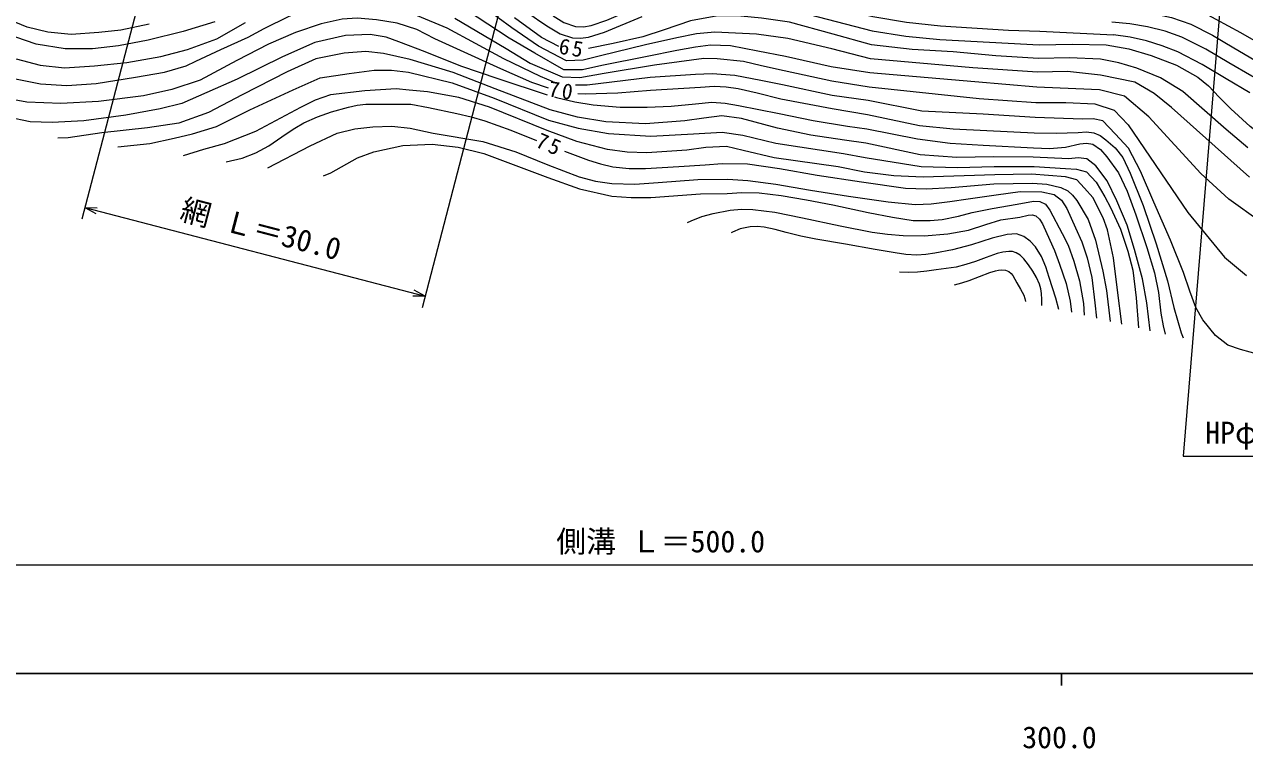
# Model space of a CAD drawing. Units: millimetres, scale not verified. Extents: x 40000 to 680000, y 20000 to 380000.
# Drawn here: x 281188 to 383341, y 198715 to 259327 of the extents above; entities that cross this region are included whole.
import ezdxf
from ezdxf.enums import TextEntityAlignment as Align

# ---------------------------------------------------------------- set-up
doc = ezdxf.new("R2010")
doc.units = ezdxf.units.MM
doc.header["$LTSCALE"] = 1000
for name, color, linetype, lineweight in [('M-BGD', 7, 'Continuous', 13), ('M-STR-HTXT', 7, 'Continuous', 13), ('M-TTL-BAND', 7, 'Continuous', 25)]:
    doc.layers.add(name, color=color, linetype=linetype, lineweight=lineweight)
doc.styles.add('ＭＳ ゴシック', font='')
doc.styles.get('ＭＳ ゴシック').set_extended_font_data('MS Gothic')

msp = doc.modelspace()

# ---------------------------------------------------------------- linework, layer by layer
at = {"layer": 'M-BGD'}
for points in [[(314721, 267105), (315420, 266879), (316110, 266614), (316786, 266310), (317445, 265967), (318080, 265585), (318688, 265164), (319264, 264705), (319803, 264208), (320155, 263840), (320490, 263457), (321481, 262211), (321985, 261599), (322527, 261022), (322951, 260638), (323400, 260279), (324340, 259612), (325065, 259128)], [(384545, 257744), (383016, 258615), (379933, 260302), (378032, 260932), (376046, 261312), (371970, 261683), (366380, 262115), (357690, 262640), (353367, 263075), (349110, 263827), (345841, 264688), (342419, 265609), (340690, 265887), (338955, 265922), (337338, 265690), (335423, 265181), (332492, 264079), (331014, 263590), (329497, 263282)], [(423274, 265125), (423108, 265103), (421844, 264922), (419054, 264473), (416326, 263797), (414355, 263037), (412443, 262108), (408685, 260078), (401491, 256512), (398277, 254793), (396631, 254036), (394921, 253451), (392698, 253054), (390412, 253024), (388143, 253349), (385968, 254015), (383947, 254981), (382016, 256114), (380093, 257256), (378099, 258247), (376686, 258758), (375223, 259136), (373732, 259385), (372231, 259510)], [(425843, 264114), (425271, 263882), (416510, 260590), (413113, 259103), (409790, 257457), (402229, 253218), (398984, 251406), (395649, 249798), (394327, 249258), (393435, 248915), (392523, 248669), (391261, 248602), (389980, 248699), (387716, 248928), (386698, 249146), (385722, 249497), (384722, 250069), (383798, 250770), (382175, 252251), (381217, 253234)], [(325454, 260032), (326355, 259481), (327335, 259152), (327986, 259130), (328644, 259237), (329942, 259674), (332098, 260611), (333917, 261444), (335786, 262179), (336896, 262502), (338031, 262721), (339346, 262817), (340899, 262707), (342438, 262411), (345485, 261586), (347313, 261117), (352221, 259978), (355036, 259518), (357873, 259199), (363577, 258849), (366197, 258750), (372376, 258450)], [(372085, 260570), (373809, 260490), (375529, 260275), (377215, 259899), (378837, 259336), (380663, 258420), (382427, 257365), (384198, 256331), (386048, 255480), (387063, 255160), (388109, 254930), (389178, 254788), (390261, 254730), (392435, 254854), (394558, 255278), (396247, 255834), (397877, 256524), (401061, 258077), (408132, 261388), (412126, 263481)], [(383738, 246546), (377212, 252382), (375780, 253549), (374158, 254491), (371274, 255079), (368526, 255380), (366011, 255337), (360592, 255681), (352029, 256453), (348783, 257287), (345092, 258159), (342490, 258505), (340709, 258592), (338988, 258680), (337447, 258549), (335815, 258215), (333196, 257612), (329427, 256684), (327977, 256321), (326563, 256283), (324217, 257504), (321992, 259035), (318550, 261591)], [(280443, 254761), (282525, 254362), (284735, 254207), (287187, 254380), (290496, 254911), (292927, 255332), (294734, 255867), (295547, 256252), (297625, 257213), (299928, 258269), (301265, 258980), (303361, 260005), (305413, 260780), (307294, 261315), (308757, 261508), (309628, 261433), (310833, 261125), (312153, 260681), (314061, 260059), (316553, 259044), (321301, 256469), (324365, 254996), (325436, 254542)], [(384663, 242803), (382017, 244704), (379674, 246858), (375315, 251588), (373283, 253321), (371197, 253838), (369201, 253943), (365942, 254066), (360747, 254517), (351965, 255284), (348739, 255786), (344918, 256639), (342601, 257098), (340296, 257546), (338618, 257577), (337365, 257429), (335820, 257149), (333329, 256648), (329525, 255878), (327910, 255511), (326357, 255516), (323908, 256910), (321762, 258180), (317309, 261092)], [(345367, 260553), (352156, 258793), (354972, 258339), (357821, 258077), (363551, 257755), (366135, 257614), (368947, 257672), (371747, 257611), (373654, 257277), (375524, 256737), (377650, 255909), (379413, 254905), (380312, 254184), (381217, 253234)], [(325070, 253987), (323659, 254451), (321071, 255614), (315544, 258127), (314046, 258896), (312396, 259436), (310652, 259698), (309041, 259840), (307778, 259759), (306044, 259371), (303870, 258636), (301633, 257684), (298976, 256301), (295902, 254668), (293536, 253890), (291170, 253349), (287402, 252876), (284226, 252699), (281393, 252815), (279260, 253222)], [(291628, 259359), (289251, 258851), (287415, 258647), (285101, 258480), (283148, 258667), (281412, 259092), (280006, 259671)], [(297141, 259531), (294470, 258742), (291537, 258020), (289079, 257529), (286888, 257288), (284607, 257281), (282177, 257674), (280474, 258259)], [(280498, 256455), (282497, 255923), (284551, 255701), (287053, 255867), (289759, 256152), (292622, 256652), (294831, 257238), (297306, 258130), (299702, 259477)], [(317227, 259858), (321531, 257324), (323542, 256082), (326202, 254939), (327677, 254883), (329719, 255258), (333927, 255953), (338073, 256500), (339196, 256463), (341379, 256237), (342903, 255880), (344783, 255461), (348773, 254596), (351901, 254115), (361131, 253121), (365872, 252796), (368363, 252803), (370790, 252677), (372428, 252144), (373596, 250928), (378582, 243588), (381658, 239836), (383509, 238302)], [(325919, 257482), (324470, 258224), (322222, 259890)], [(325065, 259128), (326034, 258551), (327078, 258195), (327743, 258163), (328417, 258258), (329760, 258677), (332904, 259991)], [(383621, 248992), (381792, 250534), (378161, 253702), (376296, 254865), (374320, 255656), (372818, 256112), (371291, 256423), (368692, 256536), (366073, 256478), (362511, 256694), (358951, 257030), (355501, 257217), (352092, 257622), (348889, 258508), (345249, 259521), (342889, 259851), (341157, 260018), (339233, 260045), (336957, 259624), (334739, 258885), (332964, 258278), (330466, 257718), (328422, 257298)], [(324977, 253417), (320841, 254759), (317717, 255825), (314739, 257035), (312542, 257862), (311472, 258268), (310121, 258486), (308074, 258387), (305506, 257811), (302805, 256621), (299001, 254733), (296462, 253624), (294375, 252707), (292564, 252249), (289671, 251738), (286162, 251257), (283520, 251104), (281671, 251177), (279797, 251576)], [(383791, 253594), (381790, 254782), (379801, 255972), (377742, 257024), (376449, 257534), (375115, 257942), (373753, 258248), (372376, 258450)], [(375439, 233693), (375149, 236011), (374787, 238028), (374137, 240498), (373506, 242533), (372647, 244557), (371844, 246247), (370897, 247480), (370127, 248084), (369400, 248161), (368615, 248062), (365654, 248210), (362331, 248240), (359243, 248185), (356189, 248415), (351644, 249386), (349856, 249637), (347024, 250052), (344230, 250636), (341211, 251439), (339587, 251669), (338078, 251490), (336478, 251250), (333173, 251006), (329860, 251163), (327502, 251557), (325196, 252178), (320608, 253943), (317086, 255288), (313490, 256399), (311253, 256894), (309766, 257058), (307954, 256921), (305589, 256436), (303178, 255356), (299427, 253435), (296613, 251950), (294111, 251074), (291496, 250682), (287677, 250256), (284838, 249846), (283988, 249797)], [(289004, 249090), (291687, 249351), (293739, 249814), (295260, 250162), (297277, 250794), (300068, 252185), (303695, 253853), (305944, 254852), (308380, 255218), (310474, 255508), (311911, 255500), (313348, 255319), (316989, 254438), (320506, 253152), (325076, 251312), (327546, 250630), (330077, 250198), (333640, 249974), (337212, 250157), (339591, 250320), (341343, 250066), (344088, 249399), (349753, 248533), (351578, 248178), (356266, 247444), (359309, 247350), (362370, 247438), (365719, 247448), (368337, 247259), (369261, 247222), (370092, 246982), (370922, 246110), (371653, 244898), (372123, 244001), (372952, 242184), (373563, 240357), (373974, 238769), (374261, 236441), (374457, 233922)], [(384616, 231681), (382993, 232117), (381945, 232493), (380906, 233288), (379843, 234598), (379260, 235622), (378759, 237008), (378240, 238561), (377142, 241268), (375754, 244448), (374620, 247054), (373608, 248981), (372516, 250172), (371463, 251256), (370666, 251428), (369773, 251391), (365803, 251526), (361458, 251819), (356320, 252078), (351838, 252946), (348812, 253377), (344648, 254283), (342831, 254637), (340676, 255038), (338773, 255198), (337358, 255122), (333587, 254883), (328289, 254247), (327332, 254234)], [(373050, 234250), (372693, 237093), (372369, 239796), (371863, 242134), (371509, 243139), (370622, 244836), (369941, 245608), (369290, 246309), (368353, 246557), (365511, 246802), (362420, 246743), (356436, 246530), (353964, 246645), (351512, 246970), (349303, 247409), (343946, 248163), (341367, 248785), (339979, 249113), (338238, 249012), (336642, 248806), (333310, 248587), (331642, 248644), (329994, 248852), (327440, 249517), (324956, 250447), (320116, 252401), (317560, 253196), (314937, 253685), (313413, 253829), (312309, 253941), (309697, 253760), (306804, 253426), (305527, 252977), (304298, 252369), (300523, 250353), (297904, 249318), (296179, 248861), (294492, 248318)], [(327532, 253552), (328121, 253519), (330865, 253590), (333607, 253810), (337780, 254075), (338947, 254149), (339947, 254105), (340940, 253964), (342536, 253606), (344513, 253105), (348820, 252298), (351774, 251777), (356132, 250872), (358937, 250579), (361767, 250442), (365734, 250256), (367561, 250212), (369421, 250289), (370092, 250337), (370731, 250265), (371239, 250023), (371711, 249674), (372492, 248984), (373135, 248199), (373761, 246889), (374840, 244161), (375931, 240968), (376894, 237873), (377424, 235645), (378034, 233516), (378208, 233089)], [(298076, 247813), (299420, 248130), (300564, 248570), (301644, 249166), (303105, 250155), (303833, 250643), (304586, 251085), (305716, 251595), (306897, 252008), (308320, 252414), (309040, 252561), (309765, 252651), (312012, 252660), (313544, 252644), (315021, 252376), (317399, 251871), (318578, 251595), (319741, 251269), (321914, 250478), (324064, 249609)], [(325559, 253256), (325736, 253210), (327258, 252856), (328798, 252594), (331053, 252403), (333317, 252392), (335345, 252492), (337367, 252687), (338731, 252810), (339848, 252737), (340961, 252552), (344371, 251872), (347221, 251281), (350092, 250800), (351710, 250593), (355963, 249740), (358690, 249388), (361445, 249206), (365665, 248985), (366995, 248937), (368355, 249062), (369541, 249327), (370108, 249382), (370632, 249291), (371266, 248866), (371818, 248251), (372797, 246895), (373513, 245370), (374241, 243380), (375161, 240665), (375805, 238542), (376140, 236891), (376329, 235164), (376518, 234101), (376693, 233400)], [(301557, 247323), (305104, 249177), (307386, 250229), (308853, 250590), (310369, 250763), (311942, 250803), (313496, 250655), (315399, 250225), (319574, 249520), (322316, 248662), (325009, 247560), (327646, 246578), (328990, 246218), (330355, 245999), (332293, 245958), (334244, 246102), (337575, 246360), (340084, 246366), (341765, 246275), (344091, 245957), (347002, 245447), (350180, 244960), (353506, 244470), (355748, 244267), (357115, 244311), (358664, 244492), (360191, 244727), (362549, 245075), (364564, 245348), (366364, 245316), (367389, 245085), (368009, 244611), (368471, 243921), (369183, 242303), (369724, 241127), (370163, 239799), (370548, 238140), (370815, 236019), (370935, 234744)], [(306239, 246664), (306847, 246897), (309080, 248161), (310435, 248671), (312857, 249187), (315327, 249301), (317516, 249049), (319658, 248525), (325000, 246510), (327652, 245569), (330379, 244956), (331994, 244826), (333618, 244844), (337777, 245148), (340025, 245187), (341262, 245255), (342701, 245233), (344537, 245020), (346658, 244643), (348860, 244229), (351826, 243593), (353868, 243192), (355607, 242916), (357026, 242913), (358029, 243004), (359386, 243266), (360541, 243597), (362218, 243925), (364313, 244292), (365666, 244544), (366208, 244499), (366672, 244283), (367042, 243777), (368074, 241834), (368557, 240845), (369035, 239518), (369509, 237853), (369866, 235955), (369904, 234984)], [(326400, 248714), (328401, 247956), (329421, 247646), (330456, 247419), (331818, 247275), (333198, 247266), (335972, 247433), (338167, 247581), (339601, 247697), (341736, 247648), (344393, 247256), (347563, 246719), (351281, 246138), (354955, 245634), (356695, 245566), (358778, 245680), (362343, 245985), (365576, 246040), (366779, 245957), (367948, 245690), (368542, 245400), (368947, 245027), (369290, 244580), (370247, 243002), (370853, 241274), (371470, 238684), (371784, 237051), (372086, 234475)], [(336695, 242734), (336997, 242884), (337909, 243237), (338853, 243506), (340268, 243790), (341223, 243867), (342181, 243849), (344007, 243607), (346340, 243150), (349487, 242463), (352171, 241933), (353458, 241757), (354754, 241646), (356511, 241619), (358497, 241801), (360219, 242109), (361665, 242573), (362947, 242961), (364511, 243184), (365229, 243356), (365566, 243382), (365866, 243308), (366181, 243032), (366426, 242640), (367025, 241255), (367422, 240400), (367852, 239250), (368393, 237638), (368750, 236156), (368845, 235231)], [(367790, 235478), (367537, 236427), (366991, 238138), (366692, 239028), (366334, 239893), (365840, 240704), (365380, 241198), (364857, 241581), (364241, 241800), (363470, 241744), (362195, 241427), (360464, 240880), (358887, 240460), (357412, 240173), (356663, 240070), (355911, 240023), (354992, 240070), (354077, 240196), (352416, 240496), (349935, 240936), (347445, 241366), (346200, 241605), (344965, 241900), (344042, 242161), (343108, 242359), (342534, 242404), (341956, 242385), (341110, 242227), (340478, 241949), (340360, 241879)], [(366359, 235812), (366369, 236313), (366343, 236813), (366277, 237201), (366169, 237579), (365926, 238137), (365622, 238665), (365260, 239201), (364849, 239710), (364563, 240000), (364230, 240217), (363919, 240306), (363590, 240326), (363102, 240267), (362627, 240142), (361710, 239829), (360802, 239492), (360007, 239225), (359197, 239020), (358364, 238897), (357525, 238799), (356737, 238681), (355948, 238587), (355201, 238568), (354453, 238590)], [(359045, 237519), (359662, 237705), (360275, 237905), (362001, 238551), (362482, 238701), (362729, 238752), (362983, 238775), (363314, 238750), (363615, 238636), (363786, 238492), (363927, 238313), (364104, 238002), (364264, 237684), (364572, 237178), (364722, 236924), (364847, 236659), (364934, 236398), (364998, 236129)]]:
    msp.add_lwpolyline(points, dxfattribs=at)
at = {"layer": 'M-STR-HTXT'}
for p, q in [((297317, 286487), (286009, 243021)), ((325784, 279081), (314475, 235615)), ((381710, 266121), (378203, 223196)), ((286261, 243989), (314727, 236583)), ((286261, 243989), (287165, 243495)), ((286261, 243989), (287291, 243979)), ((314727, 236583), (313822, 237077)), ((314727, 236583), (313696, 236593)), ((378203, 223196), (398328, 223196)), ((94212, 214087), (574698, 214087))]:
    msp.add_line(p, q, dxfattribs=at)
at = {"layer": 'M-TTL-BAND'}
for p, q in [((40000, 205000), (579000, 205000)), ((368000, 205000), (368000, 204000))]:
    msp.add_line(p, q, dxfattribs=at)

# ---------------------------------------------------------------- texts
at = {"layer": 'M-BGD', "char_height": 1320, "attachment_point": 5, "style": 'ＭＳ ゴシック'}
for s, insert, rotation in [('\\T1.24;65', (327056, 257351), 350.593), ('\\T1.24;70', (326196, 253785), 350.751), ('\\T1.24;75', (325167, 249278), 336.716)]:
    msp.add_mtext(s, dxfattribs=dict(at, insert=insert, rotation=rotation))
at = {"layer": 'M-STR-HTXT', "style": 'ＭＳ ゴシック'}
msp.add_text('網 Ｌ＝30.0', height=1833, rotation=345.417, dxfattribs=at).set_placement((300620, 240770), align=Align.BOTTOM_CENTER)
for s, p in [('HPφ300 L=11.0', (388478, 223696)), ('側溝 Ｌ＝500.0', (334455, 214587))]:
    msp.add_text(s, height=1833, dxfattribs=at).set_placement(p, align=Align.BOTTOM_CENTER)
at = {"layer": 'M-TTL-BAND', "style": 'ＭＳ ゴシック'}
msp.add_text('300.0', height=1833, dxfattribs=at).set_placement((367844, 198195), align=Align.BOTTOM_CENTER)

doc.saveas('drawing.dxf')
